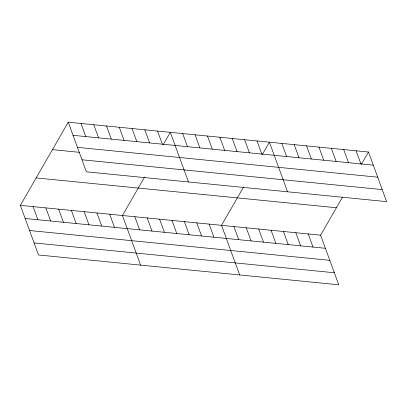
<?xml version="1.0" encoding="UTF-8"?>
<svg xmlns="http://www.w3.org/2000/svg" width="407" height="407" viewBox="0 0 407 407"><rect width="100%" height="100%" fill="white"/><g stroke="black" fill="none" stroke-linecap="round" stroke-linejoin="round"><path stroke-width="0.61" d="M342.44 197.268L320.604 235.18L338.761 284.798L38.507 254.975L20.35 205.357L68.239 122.202L368.493 152.025L386.65 201.643L86.396 171.82L68.239 122.202M144.571 177.06L122.436 215.496L140.593 265.115M163.197 144.719L170.324 132.341L188.482 181.96M243.656 186.899L221.52 225.336L239.677 274.954M262.281 154.558L269.409 142.185L287.566 191.799M361.365 164.397L368.493 152.025M73.036 135.317L373.29 165.14M77.447 147.365L377.701 177.182M52.437 149.644L79.777 152.36M81.985 159.778L382.244 189.596M36.152 177.915L336.406 207.738M20.35 205.357L320.604 235.18M25.148 218.473L325.407 248.295M29.558 230.52L329.812 260.338M34.102 242.928L334.356 272.751M356.105 150.793L360.907 163.909M343.722 149.562L348.519 162.678M331.334 148.331L336.136 161.447M318.951 147.105L323.748 160.221M306.563 145.874L311.365 158.989M294.18 144.643L298.977 157.758M281.792 143.412L286.594 156.527M308.221 233.949L313.019 247.064M295.833 232.718L300.636 245.833M257.021 140.954L261.823 154.07M283.45 231.486L288.248 244.602M244.638 139.723L249.435 152.839M271.062 230.255L275.865 243.371M232.249 138.492L237.052 151.608M258.679 229.029L263.477 242.145M219.866 137.261L224.664 150.376M246.291 227.798L251.094 240.913M207.478 136.035L212.281 149.15M233.908 226.567L238.706 239.682M195.095 134.803L199.893 147.919M182.707 133.572L187.51 146.688M209.137 224.109L213.934 237.22M196.749 222.878L201.551 235.994M157.565 131.074L162.362 144.19M184.366 221.647L189.163 234.763M144.8 129.808L149.603 142.923M171.978 220.416L176.78 233.532M132.041 128.541L136.838 141.656M159.595 219.185L164.392 232.3M119.282 127.274L124.079 140.39M147.207 217.959L152.009 231.074M106.522 126.007L111.32 139.123M134.824 216.728L139.621 229.843M93.758 124.74L98.56 137.856M80.998 123.474L85.796 136.584M109.676 214.23L114.474 227.345M96.917 212.963L101.714 226.078M84.152 211.696L88.955 224.812M71.393 210.429L76.19 223.545M58.633 209.162L63.431 222.273M45.874 207.891L50.672 221.006M33.109 206.624L37.912 219.739"/></g></svg>
